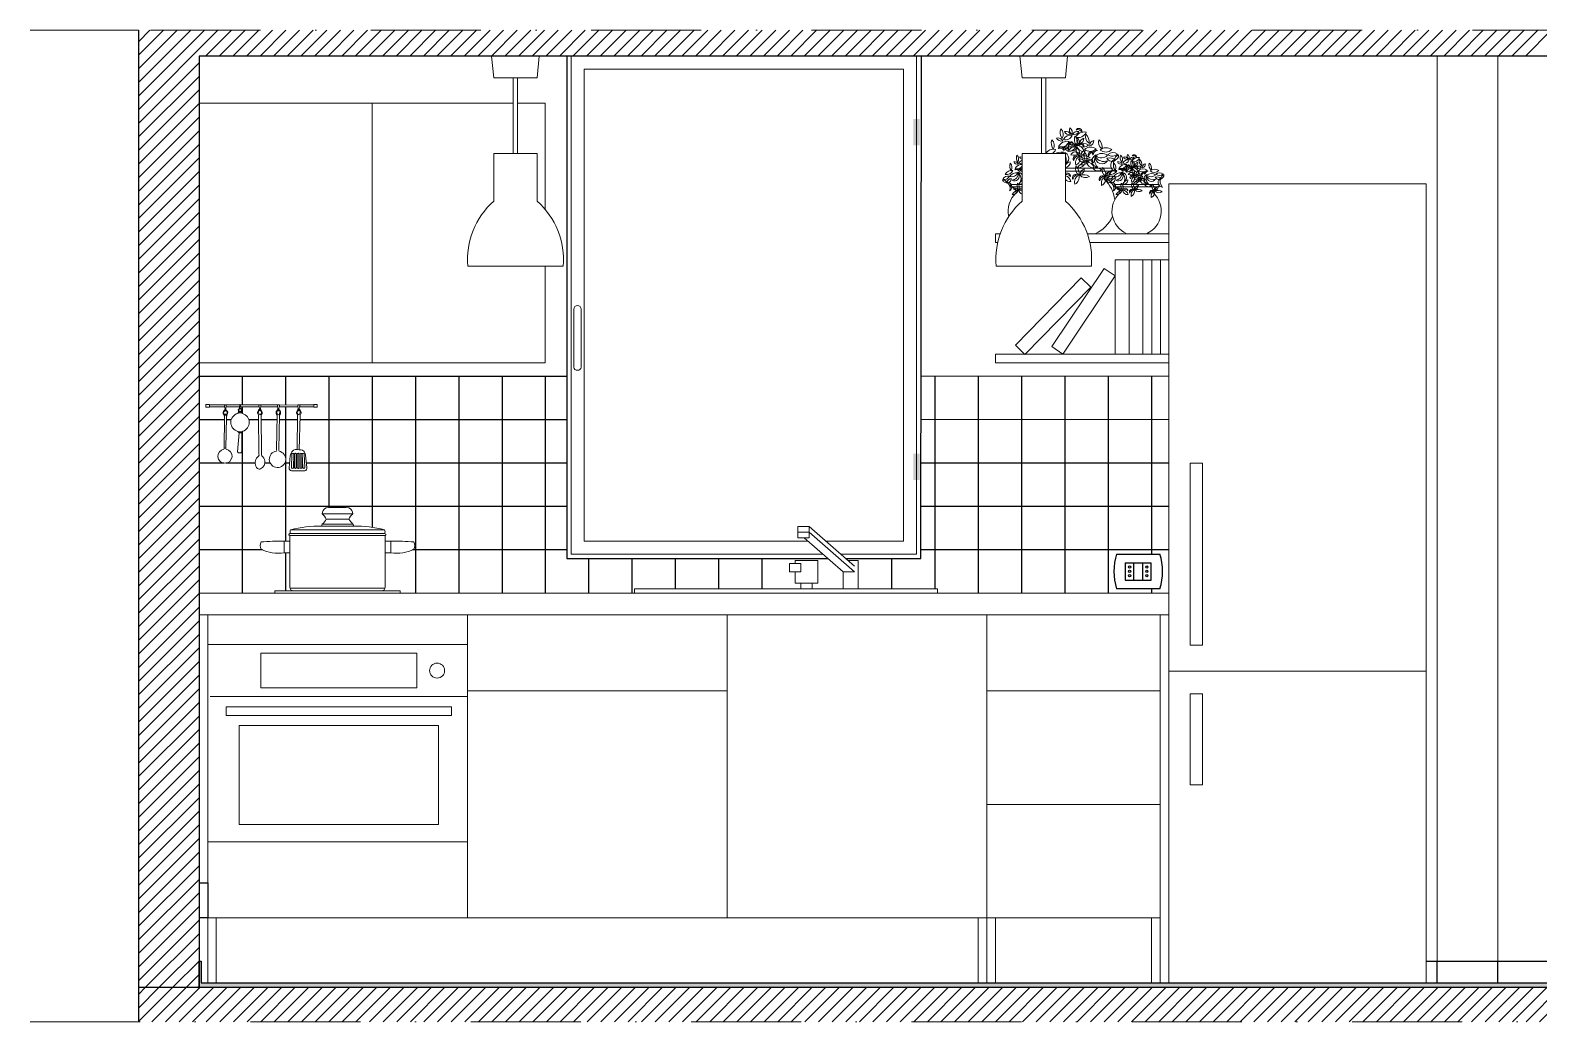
# Model space of a CAD drawing. Header units: millimetres. Extents: x 2019 to 2683, y 1682 to 2618.
# Drawn here: x 2019.4 to 2367.9, y 2060.4 to 2289.4 of the extents above; entities that cross this region are included whole.
import ezdxf

# ---------------------------------------------------------------- set-up
doc = ezdxf.new("R2010")
doc.units = ezdxf.units.MM
doc.linetypes.add('DASHDOTX2', pattern=[50.8, 25.4, -12.7, 0, -12.7])
for name, color, linetype, lineweight in [('Accessori', 161, 'Continuous', 15), ('Arredi', 61, 'Continuous', 18), ('Campiture', 11, 'Continuous', 18), ('Linee tratto punto', 100, 'Continuous', 18), ('Serramenti', 120, 'Continuous', 18)]:
    doc.layers.add(name, color=color, linetype=linetype, lineweight=lineweight)
for name, color, linetype in [('Battiscopa e pavimento', 34, 'Continuous'), ('Muri', 7, 'Continuous'), ('Piastrelle parete', 34, 'Continuous'), ('Prese', 161, 'Continuous')]:
    doc.layers.add(name, color=color, linetype=linetype)

msp = doc.modelspace()

# ---------------------------------------------------------------- hatches: boundary and pattern name
at = {"layer": 'Battiscopa e pavimento'}
h = msp.add_hatch(color=256, dxfattribs=at)
h.dxf.hatch_style = 1
h.paths.add_polyline_path([(2644.36, 2069.4), (2058.86, 2069.4), (2058.86, 2074.4), (2058.36, 2074.4), (2058.36, 2068.4), (2644.36, 2068.4)])
at = {"layer": 'Campiture'}
h = msp.add_hatch(dxfattribs=at)
h.set_pattern_fill('ANSI31', color=256, scale=0.7)
h.set_pattern_definition([(45, (-0.3682, 0), (-1.5715448, 1.5715448), [])])
h.paths.add_polyline_path([(2658.36, 2060.4), (2658.36, 2068.4), (2044.36, 2068.4), (2044.36, 2060.4)])
at = {"layer": 'Serramenti', "lineweight": 18}
for points in [[(2223.39, 2268.89), (2224.82, 2268.89), (2224.82, 2262.79), (2223.39, 2262.79)], [(2223.39, 2191.64), (2224.82, 2191.64), (2224.82, 2185.55), (2223.39, 2185.55)]]:
    msp.add_hatch(color=256, dxfattribs=at).paths.add_polyline_path(points)

# ---------------------------------------------------------------- linework, layer by layer
at = {"layer": 'Accessori'}
for p, q in [((2125.96, 2283.42), (2136.96, 2283.42)), ((2125.96, 2283.42), (2126.46, 2278.42)), ((2136.96, 2283.42), (2136.46, 2278.42)), ((2248.01, 2283.42), (2259.01, 2283.42)), ((2248.01, 2283.42), (2248.51, 2278.42)), ((2259.01, 2283.42), (2258.51, 2278.42)), ((2126.46, 2278.42), (2136.46, 2278.42)), ((2130.96, 2260.92), (2130.96, 2278.42)), ((2131.96, 2260.92), (2131.96, 2278.42)), ((2248.51, 2278.42), (2258.51, 2278.42)), ((2253.01, 2260.92), (2253.01, 2278.42)), ((2254.01, 2260.92), (2254.01, 2278.42)), ((2126.46, 2260.92), (2136.46, 2260.92)), ((2126.46, 2260.92), (2126.46, 2249.92)), ((2136.46, 2260.92), (2136.46, 2249.92)), ((2248.51, 2260.92), (2258.51, 2260.92)), ((2248.51, 2260.92), (2248.51, 2249.92)), ((2258.51, 2260.92), (2258.51, 2249.92)), ((2258.51, 2257.56), (2269.27, 2257.56)), ((2258.51, 2256.81), (2269.27, 2256.81)), ((2269.27, 2257.56), (2269.27, 2256.81)), ((2245.79, 2253.77), (2248.51, 2253.77)), ((2245.79, 2253.77), (2245.79, 2253.21)), ((2245.79, 2253.21), (2248.51, 2253.21)), ((2269.77, 2253.77), (2280.15, 2253.77)), ((2269.77, 2253.77), (2269.77, 2253.21)), ((2269.77, 2253.21), (2280.15, 2253.21)), ((2280.15, 2253.77), (2280.15, 2253.21)), ((2263.58, 2242.39), (2265.41, 2242.39)), ((2272.67, 2242.39), (2277.25, 2242.39)), ((2120.46, 2234.92), (2142.46, 2234.92)), ((2242.51, 2234.92), (2264.51, 2234.92)), ((2255.33, 2216.32), (2267.48, 2234.37)), ((2267.48, 2234.37), (2270.03, 2232.65)), ((2273.26, 2236.36), (2270.02, 2236.36)), ((2270.02, 2236.36), (2270.02, 2214.61)), ((2273.26, 2214.61), (2273.26, 2236.36)), ((2273.26, 2214.61), (2273.26, 2236.36)), ((2273.26, 2236.36), (2276.39, 2236.36)), ((2276.39, 2236.36), (2276.39, 2214.61)), ((2278.47, 2236.36), (2276.39, 2236.36)), ((2276.39, 2236.36), (2276.39, 2214.61)), ((2278.47, 2214.61), (2278.47, 2236.36)), ((2278.47, 2214.61), (2278.47, 2236.36)), ((2278.47, 2236.36), (2280.48, 2236.36)), ((2280.48, 2236.36), (2280.48, 2214.61)), ((2282.34, 2236.36), (2280.48, 2236.36)), ((2280.48, 2236.36), (2280.48, 2214.61)), ((2246.94, 2216.65), (2262.16, 2232.2)), ((2270.03, 2232.65), (2257.88, 2214.61)), ((2262.16, 2232.2), (2264.36, 2230.04)), ((2264.36, 2230.04), (2249.14, 2214.5)), ((2249.14, 2214.5), (2246.94, 2216.65)), ((2257.88, 2214.61), (2255.33, 2216.32)), ((2270.02, 2214.61), (2273.26, 2214.61)), ((2276.39, 2214.61), (2273.26, 2214.61)), ((2276.39, 2214.61), (2278.47, 2214.61)), ((2280.48, 2214.61), (2278.47, 2214.61)), ((2280.48, 2214.61), (2282.34, 2214.61)), ((2060.76, 2202.98), (2059.91, 2202.98)), ((2059.91, 2202.98), (2059.91, 2202.31)), ((2060.76, 2202.31), (2060.76, 2202.98)), ((2060.76, 2202.85), (2064.29, 2202.85)), ((2064.27, 2202.53), (2064.29, 2202.85)), ((2064.65, 2202.85), (2067.76, 2202.85)), ((2064.65, 2202.85), (2064.65, 2202.53)), ((2067.96, 2202.85), (2072.2, 2202.85)), ((2072.64, 2202.85), (2076.48, 2202.85)), ((2076.92, 2202.85), (2081.19, 2202.84)), ((2081.63, 2202.85), (2084.85, 2202.85)), ((2084.85, 2202.98), (2085.69, 2202.98)), ((2084.85, 2202.31), (2084.85, 2202.98)), ((2085.69, 2202.98), (2085.69, 2202.31)), ((2059.91, 2202.31), (2060.76, 2202.31)), ((2060.76, 2202.44), (2064.28, 2202.44)), ((2064.16, 2200.28), (2064.14, 2200.74)), ((2064.14, 2200.74), (2064.82, 2200.74)), ((2064.26, 2200.28), (2064.16, 2200.28)), ((2064.16, 2192.91), (2064.27, 2200.03)), ((2064.26, 2200.47), (2064.7, 2200.47)), ((2064.68, 2200.03), (2064.55, 2192.91)), ((2064.63, 2202.44), (2067.75, 2202.44)), ((2064.79, 2200.28), (2064.69, 2200.28)), ((2064.82, 2200.74), (2064.79, 2200.28)), ((2068.04, 2201.29), (2067.69, 2201.29)), ((2067.97, 2202.44), (2072.22, 2202.44)), ((2072.14, 2200.5), (2072.18, 2191.54)), ((2072.34, 2201.56), (2072.34, 2201.73)), ((2072.38, 2201.77), (2072.46, 2201.77)), ((2072.5, 2201.56), (2072.5, 2201.73)), ((2072.63, 2202.44), (2076.5, 2202.44)), ((2072.81, 2191.54), (2072.74, 2200.54)), ((2076.41, 2200.5), (2076.29, 2192.53)), ((2076.62, 2201.56), (2076.62, 2201.73)), ((2076.66, 2201.77), (2076.74, 2201.77)), ((2076.78, 2201.56), (2076.78, 2201.73)), ((2076.79, 2192.5), (2076.98, 2200.5)), ((2076.9, 2202.44), (2081.21, 2202.44)), ((2081.12, 2200.5), (2081, 2192.53)), ((2081.33, 2201.56), (2081.33, 2201.73)), ((2081.37, 2201.77), (2081.45, 2201.77)), ((2081.49, 2201.56), (2081.49, 2201.73)), ((2081.5, 2192.5), (2081.69, 2200.5)), ((2081.61, 2202.44), (2084.85, 2202.44)), ((2085.69, 2202.31), (2084.85, 2202.31)), ((2067.28, 2192), (2067.6, 2196.43)), ((2068.26, 2196.43), (2068.24, 2192)), ((2064.55, 2192.91), (2064.16, 2192.91)), ((2081, 2192.53), (2080.6, 2192.53)), ((2081, 2192.53), (2081.5, 2192.5)), ((2081.5, 2192.5), (2081.9, 2192.5)), ((2079.43, 2191.11), (2079.2, 2188.33)), ((2079.83, 2191.55), (2079.75, 2188.33)), ((2080.23, 2191.54), (2080.15, 2188.32)), ((2080.43, 2191.55), (2080.43, 2188.33)), ((2080.83, 2191.54), (2080.83, 2188.32)), ((2081.05, 2191.55), (2081.05, 2188.33)), ((2081.45, 2191.54), (2081.45, 2188.32)), ((2081.69, 2191.55), (2081.69, 2188.33)), ((2082.09, 2191.54), (2082.09, 2188.32)), ((2082.22, 2191.55), (2082.37, 2188.33)), ((2082.62, 2191.54), (2082.77, 2188.32)), ((2082.97, 2191.26), (2083.29, 2188.43)), ((2082.8, 2187.63), (2079.7, 2187.63)), ((2094.06, 2174.9), (2086.69, 2174.9)), ((2093.88, 2177.68), (2086.83, 2177.68)), ((2093.93, 2175.34), (2086.83, 2175.34)), ((2093, 2176.45), (2087.71, 2176.45)), ((2078, 2171.37), (2078, 2168.73)), ((2078, 2171.37), (2079.33, 2171.37)), ((2101.38, 2172.7), (2079.33, 2172.7)), ((2079.33, 2160.78), (2079.33, 2172.7)), ((2101.21, 2174.02), (2079.5, 2174.02)), ((2101.21, 2173.14), (2079.5, 2173.14)), ((2101.38, 2172.7), (2101.38, 2160.78)), ((2101.38, 2171.37), (2102.71, 2171.37)), ((2102.71, 2171.37), (2102.71, 2168.73)), ((2079.33, 2168.73), (2078, 2168.73)), ((2102.71, 2168.73), (2101.38, 2168.73)), ((2101.34, 2160.52), (2079.37, 2160.52)), ((2100.5, 2159.9), (2080.21, 2159.9))]:
    msp.add_line(p, q, dxfattribs=at)
for centre, radius, start, end in [((2259.69, 2265.83), 2.39, 160.5092, 216.0653), ((2256.21, 2265.32), 1.79, 329.8383, 46.7361), ((2258.58, 2264.79), 1.25, 26.0808, 104.2341), ((2259.36, 2266.48), 1.18, 203.2878, 287.0271), ((2260.68, 2266.36), 1.25, 156.8431, 234.9964), ((2258.9, 2265.85), 1.18, 334.0501, 57.7894), ((2261.31, 2264.78), 1.25, 76.6183, 154.7716), ((2260.5, 2266.44), 1.18, 253.8253, 337.5646), ((2262.79, 2263.75), 2.15, 76.6183, 154.7716), ((2261.41, 2266.61), 2.03, 253.8253, 337.5646), ((2261.59, 2265.97), 0.746, 355.4145, 148.7591), ((2261.37, 2265.29), 1.14, 32.696, 111.4776), ((2264.9, 2264.81), 1.79, 161.2761, 238.1738), ((2261.59, 2263.62), 2.39, 351.9469, 47.503), ((2255.75, 2259.76), 2.15, 76.6183, 147.4619), ((2257.63, 2263.29), 2.39, 160.5092, 216.0653), ((2254.15, 2262.78), 1.79, 329.8383, 46.7361), ((2254.37, 2262.63), 2.03, 302.625, 337.5646), ((2256.77, 2263.28), 1.25, 26.0808, 104.2341), ((2257.55, 2264.97), 1.18, 203.2878, 287.0271), ((2257.46, 2261.67), 0.746, 355.4145, 148.7591), ((2257.24, 2260.99), 1.14, 32.696, 111.4776), ((2258.86, 2261.59), 2.15, 76.6183, 154.7716), ((2257.48, 2264.45), 2.03, 253.8253, 337.5646), ((2258.59, 2261.74), 0.746, 355.4145, 148.7591), ((2258.38, 2261.07), 1.14, 32.696, 111.4776), ((2259.67, 2263.37), 1.79, 76.6183, 154.7716), ((2258.52, 2265.75), 1.69, 253.8253, 337.5646), ((2259.84, 2260.33), 2.15, 53.2406, 131.3938), ((2259.71, 2263.5), 2.03, 230.4475, 314.1869), ((2259.2, 2263.15), 1.79, 266.4214, 343.3192), ((2261.21, 2260.27), 2.39, 97.0923, 152.6484), ((2259.85, 2262.86), 0.746, 59.2531, 212.5977), ((2260.36, 2262.36), 1.14, 96.5345, 175.3162), ((2259.6, 2262.22), 1.25, 26.0808, 104.2341), ((2260.38, 2263.91), 1.18, 203.2878, 287.0271), ((2260.66, 2261.93), 1.25, 53.2406, 131.3938), ((2260.59, 2263.78), 1.18, 230.4475, 314.1869), ((2262.97, 2264.16), 2.39, 160.5092, 216.0653), ((2259.5, 2263.65), 1.79, 329.8383, 46.7361), ((2262.78, 2261.79), 1.79, 161.2761, 238.1738), ((2259.48, 2260.61), 2.39, 351.9469, 47.503), ((2262.28, 2264.01), 1.18, 150.2228, 233.9621), ((2262.77, 2263.07), 1.69, 189.496, 273.2354), ((2261.12, 2261), 1.79, 12.2891, 90.4423), ((2260.47, 2263.62), 1.25, 333.0158, 51.169), ((2262.02, 2262.6), 0.746, 355.4145, 148.7591), ((2261.8, 2261.92), 1.14, 32.696, 111.4776), ((2262.77, 2261.46), 1.79, 53.2406, 131.3938), ((2262.66, 2264.1), 1.69, 230.4475, 314.1869), ((2261.58, 2264.35), 1.18, 280.9851, 4.7244), ((2263.06, 2263.23), 1.25, 103.7781, 181.9314), ((2264.32, 2260.27), 2.15, 53.2406, 131.3938), ((2264.19, 2263.44), 2.03, 230.4475, 314.1869), ((2263.89, 2263.86), 1.18, 280.9851, 4.7244), ((2265.36, 2262.75), 1.25, 103.7781, 181.9314), ((2267.91, 2263.53), 1.79, 161.2761, 238.1738), ((2264.61, 2262.35), 2.39, 351.9469, 47.503), ((2267.92, 2260.12), 2.15, 53.2406, 131.3938), ((2247.43, 2258.06), 1.79, 160.5092, 216.0653), ((2244.83, 2257.68), 1.34, 329.8383, 46.7361), ((2246.79, 2258.06), 0.939, 26.0808, 104.2341), ((2247.38, 2259.32), 0.887, 203.2878, 287.0271), ((2248.36, 2256.79), 1.61, 84.6583, 154.7716), ((2248.98, 2259.97), 1.79, 160.5092, 216.0653), ((2246.37, 2259.59), 1.34, 329.8383, 46.7361), ((2248.97, 2258.12), 1.34, 110.0041, 154.7716), ((2248.11, 2259.91), 1.27, 253.8253, 288.4846), ((2248.15, 2259.19), 0.939, 67.5683, 104.2341), ((2248.73, 2260.46), 0.887, 203.2878, 255.2764), ((2257.25, 2259.05), 2.15, 76.6183, 119.7677), ((2257.77, 2259.82), 1.49, 302.8545, 96.1991), ((2256.42, 2259.34), 2.29, 43.4476, 58.9177), ((2255.87, 2261.92), 2.03, 330.4877, 337.5646), ((2256.67, 2260.14), 1.49, 31.2768, 32.8011), ((2255.65, 2261.13), 2.29, 354.6739, 355.5197), ((2256.42, 2259.34), 2.29, 340.136, 24.3438), ((2258.35, 2258.95), 1.29, 276.7677, 2.661), ((2260.28, 2256.71), 2.39, 105.4703, 138.0723), ((2260.87, 2260), 1.29, 46.7886, 150.677), ((2260.42, 2262.92), 2.39, 253.4863, 303.9793), ((2261.05, 2259.68), 0.746, 59.2531, 212.5977), ((2261.57, 2259.18), 1.14, 96.5345, 175.3162), ((2262.6, 2258.69), 1.79, 117.5698, 195.7231), ((2260.17, 2259.74), 1.69, 294.7768, 18.5161), ((2261.4, 2259.4), 1.79, 266.4214, 343.3192), ((2263.41, 2256.52), 2.39, 97.0923, 152.6484), ((2261.81, 2258.47), 1.25, 26.0808, 104.2341), ((2262.59, 2260.15), 1.18, 203.2878, 287.0271), ((2262.86, 2258), 2.39, 55.3638, 110.9199), ((2263.28, 2261.49), 1.79, 224.6929, 301.5907), ((2263.29, 2257.92), 1.29, 57.3352, 161.2235), ((2262.31, 2260.71), 2.39, 264.0329, 314.5258), ((2263.36, 2260.48), 1.25, 103.7781, 181.9314), ((2261.88, 2261.6), 1.18, 280.9851, 4.7244), ((2265.18, 2260.41), 2.39, 160.5092, 216.0653), ((2261.7, 2259.9), 1.79, 329.8383, 46.7361), ((2264.97, 2259.32), 1.69, 189.496, 273.2354), ((2263.32, 2257.25), 1.79, 12.2891, 90.4423), ((2264.22, 2258.85), 0.746, 355.4145, 148.7591), ((2264, 2258.17), 1.14, 32.696, 111.4776), ((2264.48, 2260.53), 0.746, 59.2531, 212.5977), ((2264.99, 2260.04), 1.14, 96.5345, 175.3162), ((2266.11, 2259.22), 1.49, 111.8131, 265.1576), ((2265.52, 2261), 0.746, 59.2531, 212.5977), ((2266.03, 2260.5), 1.14, 96.5345, 175.3162), ((2267.52, 2259.43), 2.29, 149.0945, 227.8762), ((2266.93, 2260.02), 1.49, 175.211, 328.5556), ((2267.37, 2261.37), 2.29, 212.4925, 291.2742), ((2266.93, 2258.79), 2.15, 53.2406, 131.3938), ((2266.81, 2261.96), 2.03, 230.4475, 314.1869), ((2267.8, 2263.29), 2.03, 230.4475, 314.1869), ((2268.6, 2257.52), 2.39, 52.0489, 102.5418), ((2269.25, 2260.4), 1.29, 205.3512, 309.2395), ((2269.48, 2259.37), 1.79, 53.2406, 131.3938), ((2269.37, 2262.01), 1.69, 230.4475, 314.1869), ((2270.48, 2258.17), 1.49, 111.8131, 265.1576), ((2271.89, 2258.38), 2.29, 149.0945, 227.8762), ((2271.41, 2258.06), 1.79, 160.5092, 216.0653), ((2268.81, 2257.68), 1.34, 329.8383, 46.7361), ((2271.08, 2259.38), 1.25, 103.7781, 181.9314), ((2269.6, 2260.5), 1.18, 280.9851, 4.7244), ((2270.77, 2258.06), 0.939, 26.0808, 104.2341), ((2271.36, 2259.32), 0.887, 203.2878, 287.0271), ((2272.34, 2256.79), 1.61, 76.6183, 154.7716), ((2272.96, 2259.97), 1.79, 160.5092, 216.0653), ((2270.35, 2259.59), 1.34, 329.8383, 46.7361), ((2272.95, 2258.12), 1.34, 76.6183, 154.7716), ((2272.09, 2259.91), 1.27, 253.8253, 337.5646), ((2272.13, 2259.19), 0.939, 26.0808, 104.2341), ((2272.71, 2260.46), 0.887, 203.2878, 287.0271), ((2273.7, 2260.36), 0.939, 156.8431, 234.9964), ((2272.37, 2259.98), 0.887, 334.0501, 57.7894), ((2274.17, 2259.18), 0.939, 76.6183, 154.7716), ((2273.57, 2260.43), 0.887, 253.8253, 337.5646), ((2275.42, 2258.72), 1.79, 160.5092, 216.0653), ((2272.82, 2258.34), 1.34, 329.8383, 46.7361), ((2275.28, 2258.41), 1.61, 76.6183, 154.7716), ((2274.25, 2260.55), 1.52, 253.8253, 337.5646), ((2274.38, 2260.08), 0.559, 355.4145, 148.7591), ((2274.22, 2259.57), 0.858, 32.696, 111.4776), ((2274.91, 2258.61), 0.887, 150.2228, 233.9621), ((2273.55, 2258.32), 0.939, 333.0158, 51.169), ((2274.38, 2258.86), 0.887, 280.9851, 4.7244), ((2275.49, 2258.02), 0.939, 103.7781, 181.9314), ((2276.87, 2259.2), 1.34, 161.2761, 238.1738), ((2274.39, 2258.31), 1.79, 351.9469, 47.503), ((2277.21, 2257.66), 0.939, 103.7781, 181.9314), ((2276.11, 2258.5), 0.887, 280.9851, 4.7244), ((2279.13, 2258.25), 1.34, 161.2761, 238.1738), ((2276.65, 2257.36), 1.79, 351.9469, 47.503), ((2245.26, 2254.38), 1.34, 76.6183, 154.7716), ((2244.4, 2256.16), 1.27, 253.8253, 337.5646), ((2246.02, 2255.42), 1.61, 76.6183, 154.7716), ((2244.99, 2257.57), 1.52, 253.8253, 337.5646), ((2245.04, 2255.14), 0.97, 258.7726, 2.661), ((2246.49, 2253.46), 1.79, 105.4703, 155.9633), ((2247.15, 2254.89), 1.61, 76.6183, 154.7716), ((2246.11, 2257.04), 1.52, 253.8253, 337.5646), ((2246.72, 2255.71), 1.12, 239.4566, 32.8011), ((2245.95, 2256.45), 1.72, 276.738, 355.5197), ((2247.31, 2256.85), 0.559, 355.4145, 148.7591), ((2247.14, 2256.34), 0.858, 32.696, 111.4776), ((2247.32, 2258.94), 1.52, 253.8253, 321.0625), ((2246.53, 2255.11), 1.72, 340.136, 58.9177), ((2247.54, 2255.46), 1.12, 29.7743, 96.1991), ((2248.16, 2256.91), 0.559, 51.3329, 148.7591), ((2247.99, 2256.4), 0.858, 53.2061, 111.4776), ((2249.09, 2255.85), 1.61, 111.2724, 131.3938), ((2249, 2258.23), 1.52, 230.4475, 255.124), ((2247.54, 2255.46), 1.12, 302.8545, 330.2257), ((2258.93, 2255.66), 0.746, 355.4145, 124.3903), ((2258.71, 2254.98), 1.14, 32.696, 100.1892), ((2258.03, 2254.06), 1.79, 12.2891, 74.3652), ((2259.68, 2256.13), 1.69, 226.1506, 273.2354), ((2260.87, 2255.33), 0.746, 59.2531, 212.5977), ((2261.38, 2254.84), 1.14, 96.5345, 175.3162), ((2262.42, 2254.35), 1.79, 117.5698, 195.7231), ((2259.99, 2255.4), 1.69, 294.7768, 18.5161), ((2262.6, 2257.45), 1.79, 161.2761, 238.1738), ((2259.29, 2256.26), 2.39, 351.9469, 47.503), ((2262.68, 2253.66), 2.39, 55.3638, 110.9199), ((2263.1, 2257.15), 1.79, 224.6929, 301.5907), ((2261.7, 2257.25), 1.18, 280.9851, 4.7244), ((2263.18, 2256.13), 1.25, 103.7781, 181.9314), ((2265.35, 2255.3), 2.39, 52.0489, 102.5418), ((2266, 2258.18), 1.29, 205.3512, 309.2395), ((2267.04, 2255), 0.746, 59.2531, 212.5977), ((2267.56, 2254.5), 1.14, 96.5345, 175.3162), ((2268.59, 2254.02), 1.79, 117.5698, 195.7231), ((2266.16, 2255.06), 1.69, 294.7768, 18.5161), ((2268.77, 2257.12), 1.79, 161.2761, 238.1738), ((2265.47, 2255.93), 2.39, 351.9469, 47.503), ((2269.13, 2255.19), 1.63, 85.0991, 188.6475), ((2262.36, 2249.36), 7.6, 6.8411, 47.2389), ((2268.85, 2253.33), 2.39, 55.3638, 110.9199), ((2269.27, 2256.81), 1.79, 224.6929, 301.5907), ((2269.24, 2254.38), 1.34, 76.6183, 154.7716), ((2268.38, 2256.16), 1.27, 253.8253, 337.5646), ((2267.87, 2256.92), 1.18, 280.9851, 4.7244), ((2269.35, 2255.8), 1.25, 103.7781, 181.9314), ((2270, 2255.42), 1.61, 76.6183, 154.7716), ((2268.97, 2257.57), 1.52, 253.8253, 337.5646), ((2269.03, 2255.14), 0.97, 258.7726, 2.661), ((2270.47, 2253.46), 1.79, 105.4703, 155.9633), ((2271.13, 2254.89), 1.61, 76.6183, 154.7716), ((2270.09, 2257.04), 1.52, 253.8253, 337.5646), ((2269.93, 2256.45), 1.72, 276.738, 355.5197), ((2270.7, 2255.71), 1.12, 239.4566, 32.8011), ((2271.29, 2256.85), 0.559, 355.4145, 148.7591), ((2271.12, 2256.34), 0.858, 32.696, 111.4776), ((2271.3, 2258.94), 1.52, 253.8253, 337.5646), ((2271.52, 2255.46), 1.12, 302.8545, 96.1991), ((2270.51, 2255.11), 1.72, 340.136, 58.9177), ((2272.14, 2256.91), 0.559, 355.4145, 148.7591), ((2271.97, 2256.4), 0.858, 32.696, 111.4776), ((2273.07, 2255.85), 1.61, 53.2406, 131.3938), ((2272.98, 2258.23), 1.52, 230.4475, 314.1869), ((2272.59, 2257.96), 1.34, 266.4214, 343.3192), ((2274.1, 2255.8), 1.79, 97.0923, 152.6484), ((2273.08, 2257.74), 0.559, 59.2531, 212.5977), ((2273.46, 2257.37), 0.858, 96.5345, 175.3162), ((2272.9, 2257.27), 0.939, 26.0808, 104.2341), ((2273.48, 2258.53), 0.887, 203.2878, 287.0271), ((2273.85, 2255.6), 0.97, 46.7886, 150.677), ((2273.51, 2257.79), 1.79, 253.4863, 303.9793), ((2273.69, 2257.05), 0.939, 53.2406, 131.3938), ((2273.63, 2258.44), 0.887, 230.4475, 314.1869), ((2273.98, 2255.36), 0.559, 59.2531, 212.5977), ((2274.37, 2254.98), 0.858, 96.5345, 175.3162), ((2275.14, 2254.62), 1.34, 117.5698, 195.7231), ((2273.32, 2255.4), 1.27, 294.7768, 18.5161), ((2275.28, 2256.94), 1.34, 161.2761, 238.1738), ((2272.8, 2256.05), 1.79, 351.9469, 47.503), ((2275.27, 2257.9), 1.27, 189.496, 273.2354), ((2274.03, 2256.35), 1.34, 12.2891, 90.4423), ((2274.71, 2257.55), 0.559, 355.4145, 148.7591), ((2274.54, 2257.04), 0.858, 32.696, 111.4776), ((2274.55, 2254.45), 0.939, 26.0808, 104.2341), ((2275.13, 2255.71), 0.887, 203.2878, 287.0271), ((2275.27, 2256.69), 1.34, 53.2406, 131.3938), ((2275.19, 2258.67), 1.27, 230.4475, 314.1869), ((2275.34, 2254.1), 1.79, 55.3638, 110.9199), ((2275.65, 2256.72), 1.34, 224.6929, 301.5907), ((2275.66, 2254.04), 0.97, 57.3352, 161.2235), ((2275.71, 2255.96), 0.939, 103.7781, 181.9314), ((2274.61, 2256.8), 0.887, 280.9851, 4.7244), ((2277.08, 2255.91), 1.79, 160.5092, 216.0653), ((2276.43, 2255.8), 1.61, 53.2406, 131.3938), ((2276.33, 2258.18), 1.52, 230.4475, 314.1869), ((2274.47, 2255.53), 1.34, 329.8383, 46.7361), ((2276.92, 2255.09), 1.27, 189.496, 273.2354), ((2275.68, 2253.54), 1.34, 12.2891, 90.4423), ((2276.36, 2254.73), 0.559, 355.4145, 148.7591), ((2276.19, 2254.23), 0.858, 32.696, 111.4776), ((2276.55, 2256), 0.559, 59.2531, 212.5977), ((2276.94, 2255.62), 0.858, 96.5345, 175.3162), ((2277.78, 2255.01), 1.12, 111.8131, 265.1576), ((2277.33, 2256.35), 0.559, 59.2531, 212.5977), ((2277.72, 2255.97), 0.858, 96.5345, 175.3162), ((2278.83, 2255.17), 1.72, 149.0945, 227.8762), ((2278.72, 2256.63), 1.72, 212.4925, 291.2742), ((2278.39, 2255.61), 1.12, 175.211, 328.5556), ((2278.39, 2254.69), 1.61, 53.2406, 131.3938), ((2278.3, 2257.07), 1.52, 230.4475, 314.1869), ((2279.14, 2255.69), 1.61, 53.2406, 131.3938), ((2279.04, 2258.07), 1.52, 230.4475, 314.1869), ((2279.64, 2253.74), 1.79, 52.0489, 102.5418), ((2280.13, 2255.9), 0.97, 205.3512, 309.2395), ((2280.3, 2255.12), 1.34, 53.2406, 131.3938), ((2280.22, 2257.11), 1.27, 230.4475, 314.1869), ((2281.06, 2254.23), 1.12, 111.8131, 265.1576), ((2282.11, 2254.38), 1.72, 149.0945, 227.8762), ((2280.39, 2255.97), 0.887, 280.9851, 4.7244), ((2281.5, 2255.13), 0.939, 103.7781, 181.9314), ((2244.2, 2253.82), 0.939, 26.0808, 104.2341), ((2244.78, 2255.08), 0.887, 203.2878, 287.0271), ((2245.01, 2253.23), 1.12, 302.8545, 96.1991), ((2244.01, 2252.87), 1.72, 340.136, 58.9177), ((2250.98, 2247.62), 5.7, 132.7611, 192.6004), ((2245.9, 2251.99), 1.22, 351.3525, 94.9009), ((2246.3, 2252.76), 1.34, 266.4214, 343.3192), ((2247.8, 2250.6), 1.79, 97.0923, 152.6484), ((2246.6, 2252.06), 0.939, 26.0808, 104.2341), ((2247.18, 2253.32), 0.887, 203.2878, 287.0271), ((2249.12, 2253.51), 1.79, 160.5092, 216.0653), ((2246.52, 2253.13), 1.34, 329.8383, 46.7361), ((2248.97, 2252.69), 1.27, 189.496, 248.5579), ((2247.73, 2251.14), 1.34, 54.6527, 90.4423), ((2249.42, 2253.13), 1.79, 120.8222, 155.9633), ((2247.98, 2254.81), 0.97, 258.7726, 303.0547), ((2248.41, 2252.34), 0.559, 79.8437, 148.7591), ((2248.24, 2251.83), 0.858, 72.1537, 111.4776), ((2268.18, 2253.82), 0.939, 26.0808, 104.2341), ((2268.76, 2255.08), 0.887, 203.2878, 287.0271), ((2268.99, 2253.23), 1.12, 302.8545, 96.1991), ((2267.99, 2252.87), 1.72, 340.136, 58.9177), ((2274.96, 2247.62), 5.7, 132.7611, 246.3116), ((2269.88, 2251.99), 1.22, 351.3525, 94.9009), ((2270.28, 2252.76), 1.34, 266.4214, 343.3192), ((2271.78, 2250.6), 1.79, 97.0923, 152.6484), ((2270.58, 2252.06), 0.939, 26.0808, 104.2341), ((2271.16, 2253.32), 0.887, 203.2878, 287.0271), ((2273.11, 2253.51), 1.79, 160.5092, 216.0653), ((2270.5, 2253.13), 1.34, 329.8383, 46.7361), ((2272.95, 2252.69), 1.27, 189.496, 273.2354), ((2271.71, 2251.14), 1.34, 12.2891, 90.4423), ((2271.96, 2254.81), 0.97, 258.7726, 2.661), ((2273.4, 2253.13), 1.79, 105.4703, 155.9633), ((2272.39, 2252.34), 0.559, 355.4145, 148.7591), ((2272.22, 2251.83), 0.858, 32.696, 111.4776), ((2273.85, 2252.1), 0.559, 59.2531, 212.5977), ((2274.23, 2251.73), 0.858, 96.5345, 175.3162), ((2275.01, 2251.36), 1.34, 117.5698, 195.7231), ((2273.18, 2252.15), 1.27, 294.7768, 18.5161), ((2275.14, 2253.68), 1.34, 161.2761, 238.1738), ((2272.66, 2252.79), 1.79, 351.9469, 47.503), ((2274.25, 2255.15), 1.34, 266.4214, 343.3192), ((2275.75, 2252.99), 1.79, 97.0923, 152.6484), ((2275.2, 2250.84), 1.79, 55.3638, 110.9199), ((2275.52, 2253.46), 1.34, 224.6929, 301.5907), ((2274.47, 2253.54), 0.887, 280.9851, 4.7244), ((2275.58, 2252.7), 0.939, 103.7781, 181.9314), ((2274.93, 2256.13), 1.79, 264.0329, 314.5258), ((2277.21, 2252.07), 1.79, 52.0489, 102.5418), ((2277.69, 2254.23), 0.97, 205.3512, 309.2395), ((2274.96, 2247.62), 5.7, 293.6884, 47.2389), ((2278.48, 2251.85), 0.559, 59.2531, 212.5977), ((2278.86, 2251.48), 0.858, 96.5345, 175.3162), ((2279.64, 2251.11), 1.34, 117.5698, 195.7231), ((2277.81, 2251.9), 1.27, 294.7768, 18.5161), ((2279.77, 2253.43), 1.34, 161.2761, 238.1738), ((2277.29, 2252.55), 1.79, 351.9469, 47.503), ((2280.04, 2251.99), 1.22, 85.0991, 188.6475), ((2279.83, 2250.59), 1.79, 55.3638, 110.9199), ((2280.15, 2253.21), 1.34, 224.6929, 301.5907), ((2279.1, 2253.29), 0.887, 280.9851, 4.7244), ((2280.21, 2252.45), 0.939, 103.7781, 181.9314), ((2138.27, 2236.49), 17.88, 131.3457, 185.0515), ((2124.65, 2236.49), 17.88, 354.9485, 48.6543), ((2260.32, 2236.49), 17.88, 131.3457, 185.0515), ((2246.69, 2236.49), 17.88, 354.9485, 48.6543), ((2262.36, 2249.36), 7.6, 293.6884, 337.4284), ((2064.47, 2202.38), 0.51, 69.1767, 110.8233), ((2064.94, 2202.7), 2.82, 346.4826, 4.3637), ((2067.86, 2202.8), 0.156, 47.7204, 132.2796), ((2070.78, 2202.7), 2.82, 175.6363, 193.5174), ((2072.42, 2202.18), 0.709, 71.7845, 108.2155), ((2074.85, 2202.77), 2.65, 178.2384, 187.1869), ((2070, 2202.77), 2.64, 352.8043, 1.7704), ((2076.7, 2202.18), 0.709, 71.7845, 108.2155), ((2079.12, 2202.77), 2.65, 178.2384, 187.1869), ((2074.28, 2202.77), 2.64, 352.8043, 1.7704), ((2081.41, 2202.18), 0.709, 71.7845, 108.2155), ((2083.83, 2202.77), 2.65, 178.2384, 187.1869), ((2078.99, 2202.77), 2.64, 352.8043, 1.7704), ((2064.53, 2201.07), 0.626, 114.8771, 232.7008), ((2064.49, 2201.06), 0.48, 125.1693, 222.5483), ((2063.95, 2201.9), 0.524, 300.978, 326.5717), ((2069.67, 2200.44), 5.41, 179.6229, 184.3473), ((2072.17, 2203.49), 7.95, 186.9948, 191.4297), ((2063.92, 2201.93), 0.448, 319.8073, 358.3706), ((2064.45, 2201.56), 0.0824, 29.118, 140.6543), ((2064.95, 2201.9), 0.524, 213.4283, 239.022), ((2074.41, 2200.26), 10.02, 166.9525, 170.4951), ((2064.98, 2201.93), 0.452, 181.8713, 220.1076), ((2064.37, 2201.07), 0.626, 314.5389, 65.1432), ((2064.4, 2201.06), 0.48, 317.4517, 54.8307), ((2059.29, 2200.44), 5.41, 355.6527, 0.3771), ((2067.84, 2198.82), 2.14, 104.7271, 256.7148), ((2068.06, 2200.73), 0.775, 131.47, 167.9852), ((2067.92, 2201.61), 0.486, 118.9353, 219.4826), ((2067.92, 2201.66), 0.359, 93.6992, 217.3853), ((2068.72, 2200.7), 1.19, 150.6033, 166.8709), ((2067.86, 2200.05), 0.969, 72.1274, 107.8726), ((2067.85, 2201.66), 0.302, 225.1329, 304.4848), ((2067.81, 2201.69), 0.344, 306.3418, 76.2922), ((2067.8, 2201.61), 0.486, 320.5174, 61.0647), ((2067, 2200.7), 1.19, 13.1291, 29.3967), ((2067.66, 2200.73), 0.775, 12.0148, 48.53), ((2067.8, 2198.82), 2.16, 288.8492, 73.211), ((2072.69, 2201.08), 0.802, 120.0632, 225.9966), ((2072.42, 2201.21), 0.359, 102.8474, 223.3523), ((2072.42, 2200.85), 0.285, 156.6762, 23.3238), ((2071.08, 2201.98), 1.23, 350.2659, 22.0039), ((2072.42, 2201.46), 0.338, 67.3441, 112.6559), ((2072.42, 2201.66), 0.133, 232.6209, 307.1206), ((2072.42, 2201.21), 0.359, 316.6477, 76.8941), ((2073.76, 2201.98), 1.23, 157.9961, 189.7341), ((2072.15, 2201.08), 0.8, 317.5105, 59.7041), ((2076.97, 2201.08), 0.802, 120.0632, 225.9966), ((2076.7, 2201.21), 0.359, 102.8474, 223.3523), ((2076.7, 2200.85), 0.285, 156.6762, 23.3238), ((2075.36, 2201.98), 1.23, 350.2659, 22.0039), ((2076.7, 2201.46), 0.338, 67.3441, 112.6559), ((2076.7, 2201.66), 0.133, 232.6209, 307.1206), ((2076.7, 2201.21), 0.359, 316.6477, 76.8941), ((2078.04, 2201.98), 1.23, 157.9961, 189.7341), ((2076.42, 2201.08), 0.8, 313.705, 59.7041), ((2081.68, 2201.08), 0.802, 120.0632, 225.9966), ((2081.41, 2201.21), 0.359, 102.8474, 223.3523), ((2081.41, 2200.85), 0.285, 156.6762, 23.3238), ((2080.07, 2201.98), 1.23, 350.2659, 22.0039), ((2081.41, 2201.46), 0.338, 67.3441, 112.6559), ((2081.41, 2201.66), 0.133, 232.6209, 307.1206), ((2081.41, 2201.21), 0.359, 316.6477, 76.8941), ((2082.75, 2201.98), 1.23, 157.9961, 189.7341), ((2081.14, 2201.08), 0.8, 313.705, 59.7041), ((2067.88, 2197.97), 1.34, 246.7996, 297.1089), ((2066.58, 2195.89), 1.15, 27.9091, 47.8764), ((2067.94, 2199.35), 2.95, 263.3078, 276.2445), ((2084.89, 2185.79), 19.74, 146.1628, 147.3894), ((2064.35, 2191.02), 1.64, 98.7039, 81.2961), ((2063.91, 2192.82), 0.263, 318.0164, 19.7623), ((2064.78, 2192.82), 0.253, 158.8208, 223.4005), ((2076.49, 2190.31), 1.9, 97.0039, 79.1081), ((2076.05, 2192.38), 0.275, 317.5192, 31.5679), ((2077.15, 2192.4), 0.375, 163.6198, 215.5459), ((2067.76, 2192.43), 0.65, 222.3007, 317.6993), ((2073.44, 2189.45), 2.09, 130.6705, 200.8705), ((2072.33, 2188.91), 0.861, 193.6743, 286.6863), ((2071.84, 2191.34), 0.393, 308.2761, 30.4104), ((2071.84, 2189.69), 1.76, 294.6645, 9.1097), ((2073.17, 2191.36), 0.407, 153.4881, 220.0803), ((2071.64, 2189.53), 1.99, 12.6969, 52.0696), ((2080.03, 2191.47), 0.215, 19.8447, 157.402), ((2080.62, 2191.47), 0.215, 19.8447, 157.402), ((2081.25, 2191.47), 0.215, 19.8447, 157.402), ((2081.88, 2191.47), 0.215, 19.8447, 157.402), ((2082.42, 2191.47), 0.215, 19.8447, 157.402), ((2079.96, 2188.41), 0.215, 199.8447, 337.402), ((2080.63, 2188.41), 0.215, 199.8447, 337.402), ((2081.25, 2188.41), 0.215, 199.8447, 337.402), ((2081.89, 2188.41), 0.215, 199.8447, 337.402), ((2082.57, 2188.41), 0.215, 199.8447, 337.402), ((2088.44, 2177.66), 1.61, 116.8582, 179.1311), ((2090.36, 2142.14), 37.05, 85.9029, 94.0971), ((2092.27, 2177.66), 1.61, 0.8689, 63.1418), ((2086.69, 2145.23), 29.67, 89.9887, 104.0111), ((2087.6, 2174.86), 0.914, 148.4225, 177.648), ((2085.47, 2175.78), 2.33, 16.5541, 54.5212), ((2085.13, 2177.61), 2.83, 306.8875, 335.7928), ((2095.24, 2175.78), 2.33, 125.4788, 163.4459), ((2098.4, 2180.03), 6.48, 213.6153, 226.3742), ((2093.15, 2174.86), 0.914, 2.352, 31.5775), ((2094.02, 2145.23), 29.67, 75.9889, 89.9283), ((2076.5, 2131.14), 40.26, 87.8593, 95.4023), ((2079.37, 2172.93), 0.242, 57.2539, 259.1433), ((2080.25, 2173.58), 0.869, 149.4789, 210.5211), ((2100.46, 2173.58), 0.869, 329.4789, 30.5211), ((2101.27, 2172.9), 0.24, 299.5542, 104.0486), ((2104.21, 2131.14), 40.26, 84.5977, 92.1407), ((2074.52, 2170.39), 2, 155.2669, 204.767), ((2076.63, 2177.34), 8.72, 243.2729, 279.0503), ((2104.08, 2177.34), 8.72, 260.9497, 296.7271), ((2106.19, 2170.39), 2, 335.233, 24.7331), ((2080.21, 2160.78), 0.882, 180, 270), ((2100.5, 2160.78), 0.882, 270, 0)]:
    msp.add_arc(centre, radius, start, end, dxfattribs=at)
for points in [[(2072.38, 2201.77), (2072.36, 2201.77), (2072.34, 2201.75), (2072.34, 2201.73)], [(2072.46, 2201.77), (2072.48, 2201.77), (2072.5, 2201.75), (2072.5, 2201.73)], [(2076.66, 2201.77), (2076.64, 2201.77), (2076.62, 2201.75), (2076.62, 2201.73)], [(2076.74, 2201.77), (2076.76, 2201.77), (2076.78, 2201.75), (2076.78, 2201.73)], [(2081.37, 2201.77), (2081.35, 2201.77), (2081.33, 2201.75), (2081.33, 2201.73)], [(2081.45, 2201.77), (2081.47, 2201.77), (2081.49, 2201.75), (2081.49, 2201.73)], [(2079.43, 2191.11), (2079.48, 2191.72), (2079.99, 2192.53), (2080.6, 2192.53)], [(2081.9, 2192.5), (2082.45, 2192.5), (2082.91, 2191.8), (2082.97, 2191.26)], [(2079.2, 2188.33), (2079.15, 2188.05), (2079.41, 2187.63), (2079.7, 2187.63)], [(2083.29, 2188.43), (2083.36, 2188.12), (2083.12, 2187.63), (2082.8, 2187.63)]]:
    msp.add_open_spline(points, degree=3, dxfattribs=at)
at = {"layer": 'Arredi'}
for p, q in [((2058.36, 2272.55), (2058.36, 2212.55)), ((2130.96, 2272.55), (2058.36, 2272.55)), ((2098.36, 2212.55), (2098.36, 2272.55)), ((2138.36, 2272.55), (2131.96, 2272.55)), ((2138.36, 2247.97), (2138.36, 2272.55)), ((2282.36, 2069.4), (2282.36, 2253.9)), ((2282.36, 2253.9), (2341.86, 2253.9)), ((2341.86, 2069.4), (2341.86, 2253.9)), ((2242.36, 2240.39), (2242.36, 2242.39)), ((2242.36, 2242.39), (2243.44, 2242.39)), ((2263.58, 2242.39), (2282.36, 2242.39)), ((2242.87, 2240.39), (2242.36, 2240.39)), ((2282.36, 2240.34), (2264.15, 2240.36)), ((2138.36, 2212.55), (2138.36, 2234.92)), ((2242.34, 2212.61), (2242.34, 2214.61)), ((2242.34, 2214.61), (2282.34, 2214.61)), ((2058.36, 2212.55), (2138.36, 2212.55)), ((2282.34, 2212.55), (2242.34, 2212.61)), ((2287.36, 2189.43), (2287.36, 2147.35)), ((2290.17, 2189.43), (2287.36, 2189.43)), ((2290.17, 2147.35), (2290.17, 2189.43)), ((2196.72, 2174.75), (2196.72, 2173.45)), ((2199.33, 2174.75), (2196.72, 2174.75)), ((2199.33, 2173.45), (2199.33, 2174.75)), ((2209.76, 2165.62), (2199.33, 2174.75)), ((2196.72, 2173.45), (2196.72, 2172.14)), ((2196.72, 2173.45), (2199.33, 2173.45)), ((2196.72, 2172.14), (2199.33, 2172.14)), ((2198.17, 2172.15), (2207.15, 2164.31)), ((2199.33, 2172.14), (2199.33, 2173.45)), ((2199.33, 2173.45), (2209.76, 2164.31)), ((2194.76, 2164.31), (2194.76, 2166.27)), ((2194.76, 2166.27), (2197.37, 2166.27)), ((2197.37, 2164.31), (2194.76, 2164.31)), ((2196.06, 2166.27), (2196.06, 2166.92)), ((2196.06, 2166.92), (2201.28, 2166.92)), ((2196.06, 2161.71), (2196.06, 2164.31)), ((2197.37, 2166.27), (2197.37, 2164.31)), ((2201.28, 2166.92), (2201.28, 2161.71)), ((2207.15, 2164.31), (2207.15, 2160.4)), ((2207.15, 2164.31), (2209.76, 2164.31)), ((2210.6, 2166.92), (2208.28, 2166.92)), ((2210.6, 2166.92), (2210.6, 2160.4)), ((2201.28, 2161.71), (2196.06, 2161.71)), ((2197.37, 2160.4), (2197.37, 2161.71)), ((2199.98, 2161.71), (2199.98, 2160.4)), ((2058.36, 2159.4), (2240.36, 2159.4)), ((2058.36, 2154.4), (2058.36, 2159.4)), ((2104.86, 2159.9), (2075.86, 2159.9)), ((2075.86, 2159.9), (2075.86, 2159.4)), ((2075.86, 2159.4), (2104.86, 2159.4)), ((2104.86, 2159.4), (2104.86, 2159.9)), ((2228.96, 2160.4), (2158.96, 2160.4)), ((2158.96, 2160.4), (2158.96, 2159.4)), ((2158.96, 2159.4), (2228.96, 2159.4)), ((2228.96, 2159.4), (2228.96, 2160.4)), ((2240.36, 2159.4), (2282.36, 2159.4)), ((2282.36, 2154.4), (2282.36, 2159.4)), ((2058.36, 2154.4), (2282.36, 2154.4)), ((2060.36, 2154.4), (2060.36, 2069.4)), ((2120.36, 2154.4), (2120.36, 2084.4)), ((2180.36, 2084.4), (2180.35, 2154.4)), ((2240.36, 2069.4), (2240.36, 2154.4)), ((2280.36, 2069.4), (2280.36, 2154.4)), ((2280.36, 2069.4), (2280.36, 2154.4)), ((2060.36, 2147.5), (2120.36, 2147.5)), ((2120.36, 2147.5), (2120.36, 2102)), ((2287.36, 2147.35), (2290.17, 2147.35)), ((2072.66, 2137.5), (2072.66, 2145.5)), ((2072.66, 2145.5), (2108.66, 2145.5)), ((2108.66, 2145.5), (2108.66, 2137.5)), ((2282.36, 2141.4), (2341.86, 2141.4)), ((2108.66, 2137.5), (2072.66, 2137.5)), ((2180.36, 2136.8), (2120.36, 2136.8)), ((2240.36, 2136.8), (2280.36, 2136.8)), ((2060.96, 2135.5), (2120.36, 2135.5)), ((2064.66, 2131.15), (2064.66, 2133.15)), ((2064.66, 2133.15), (2116.66, 2133.15)), ((2116.66, 2131.15), (2116.66, 2133.15)), ((2287.36, 2136.15), (2287.36, 2115.11)), ((2290.17, 2136.15), (2287.36, 2136.15)), ((2290.17, 2115.11), (2290.17, 2136.15)), ((2064.66, 2131.15), (2116.66, 2131.15)), ((2067.66, 2128.8), (2113.66, 2128.8)), ((2287.36, 2115.11), (2290.17, 2115.11)), ((2240.36, 2110.6), (2280.36, 2110.6)), ((2067.66, 2106), (2113.66, 2106)), ((2120.36, 2102), (2060.36, 2102)), ((2060.36, 2102), (2120.36, 2102)), ((2120.36, 2102), (2060.96, 2102)), ((2120.36, 2102), (2060.96, 2102)), ((2060.36, 2084.4), (2280.36, 2084.4)), ((2062.36, 2084.4), (2062.36, 2069.4)), ((2238.36, 2069.4), (2238.36, 2084.4)), ((2242.36, 2069.4), (2242.36, 2084.4)), ((2278.36, 2084.4), (2278.36, 2069.4)), ((2060.36, 2069.4), (2280.36, 2069.4)), ((2060.36, 2069.4), (2280.36, 2069.4)), ((2282.36, 2069.4), (2341.86, 2069.4))]:
    msp.add_line(p, q, dxfattribs=at)
at = {"layer": 'Arredi', "ltscale": 0.003}
for p, q in [((2067.66, 2106), (2067.66, 2128.8)), ((2113.66, 2128.8), (2113.66, 2106))]:
    msp.add_line(p, q, dxfattribs=at)
at = {"layer": 'Arredi'}
msp.add_circle((2113.37, 2141.5), 1.73, dxfattribs=at)
at = {"layer": 'Battiscopa e pavimento'}
for p, q in [((2058.36, 2068.4), (2058.36, 2074.4)), ((2058.36, 2074.4), (2058.86, 2074.4)), ((2058.86, 2074.4), (2058.86, 2069.4)), ((2341.86, 2074.4), (2344.36, 2074.4)), ((2344.36, 2069.4), (2344.36, 2074.4)), ((2344.36, 2074.4), (2358.36, 2074.4)), ((2358.36, 2074.4), (2383.32, 2074.4)), ((2358.36, 2069.4), (2358.36, 2074.4)), ((2058.86, 2069.4), (2643.86, 2069.4))]:
    msp.add_line(p, q, dxfattribs=at)
at = {"layer": 'Campiture', "linetype": 'Continuous'}
for p, q in [((2044.36, 2286.75), (2047.01, 2289.4)), ((2044.36, 2283.6), (2050.16, 2289.4)), ((2044.36, 2280.46), (2053.3, 2289.4)), ((2044.36, 2277.32), (2056.44, 2289.4)), ((2044.36, 2274.17), (2059.59, 2289.4)), ((2044.36, 2271.03), (2062.73, 2289.4)), ((2059.89, 2283.42), (2065.87, 2289.4)), ((2063.03, 2283.42), (2069.01, 2289.4)), ((2066.17, 2283.42), (2072.16, 2289.4)), ((2069.32, 2283.42), (2075.3, 2289.4)), ((2072.46, 2283.42), (2078.44, 2289.4)), ((2075.6, 2283.42), (2081.59, 2289.4)), ((2078.75, 2283.42), (2084.73, 2289.4)), ((2081.89, 2283.42), (2087.87, 2289.4)), ((2085.03, 2283.42), (2091.02, 2289.4)), ((2088.17, 2283.42), (2094.16, 2289.4)), ((2091.32, 2283.42), (2097.3, 2289.4)), ((2094.46, 2283.42), (2100.45, 2289.4)), ((2097.6, 2283.42), (2103.59, 2289.4)), ((2100.75, 2283.42), (2106.73, 2289.4)), ((2103.89, 2283.42), (2109.87, 2289.4)), ((2107.03, 2283.42), (2113.02, 2289.4)), ((2110.18, 2283.42), (2116.16, 2289.4)), ((2113.32, 2283.42), (2119.3, 2289.4)), ((2116.46, 2283.42), (2122.45, 2289.4)), ((2119.61, 2283.42), (2125.59, 2289.4)), ((2122.75, 2283.42), (2128.73, 2289.4)), ((2125.89, 2283.42), (2131.88, 2289.4)), ((2129.03, 2283.42), (2135.02, 2289.4)), ((2132.18, 2283.42), (2138.16, 2289.4)), ((2135.32, 2283.42), (2141.31, 2289.4)), ((2138.46, 2283.42), (2144.45, 2289.4)), ((2141.61, 2283.42), (2147.59, 2289.4)), ((2144.75, 2283.42), (2150.74, 2289.4)), ((2147.89, 2283.42), (2153.88, 2289.4)), ((2151.04, 2283.42), (2157.02, 2289.4)), ((2154.18, 2283.42), (2160.16, 2289.4)), ((2157.32, 2283.42), (2163.31, 2289.4)), ((2160.47, 2283.42), (2166.45, 2289.4)), ((2163.61, 2283.42), (2169.59, 2289.4)), ((2166.75, 2283.42), (2172.74, 2289.4)), ((2169.89, 2283.42), (2175.88, 2289.4)), ((2173.04, 2283.42), (2179.02, 2289.4)), ((2176.18, 2283.42), (2182.17, 2289.4)), ((2179.32, 2283.42), (2185.31, 2289.4)), ((2182.47, 2283.42), (2188.45, 2289.4)), ((2185.61, 2283.42), (2191.6, 2289.4)), ((2188.75, 2283.42), (2194.74, 2289.4)), ((2191.9, 2283.42), (2197.88, 2289.4)), ((2195.04, 2283.42), (2201.02, 2289.4)), ((2198.18, 2283.42), (2204.17, 2289.4)), ((2201.33, 2283.42), (2207.31, 2289.4)), ((2204.47, 2283.42), (2210.45, 2289.4)), ((2207.61, 2283.42), (2213.6, 2289.4)), ((2210.75, 2283.42), (2216.74, 2289.4)), ((2213.9, 2283.42), (2219.88, 2289.4)), ((2217.04, 2283.42), (2223.03, 2289.4)), ((2220.18, 2283.42), (2226.17, 2289.4)), ((2223.33, 2283.42), (2229.31, 2289.4)), ((2226.47, 2283.42), (2232.46, 2289.4)), ((2229.61, 2283.42), (2235.6, 2289.4)), ((2232.76, 2283.42), (2238.74, 2289.4)), ((2235.9, 2283.42), (2241.89, 2289.4)), ((2239.04, 2283.42), (2245.03, 2289.4)), ((2242.19, 2283.42), (2248.17, 2289.4)), ((2245.33, 2283.42), (2251.31, 2289.4)), ((2248.47, 2283.42), (2254.46, 2289.4)), ((2251.61, 2283.42), (2257.6, 2289.4)), ((2254.76, 2283.42), (2260.74, 2289.4)), ((2257.9, 2283.42), (2263.89, 2289.4)), ((2261.04, 2283.42), (2267.03, 2289.4)), ((2264.19, 2283.42), (2270.17, 2289.4)), ((2267.33, 2283.42), (2273.32, 2289.4)), ((2270.47, 2283.42), (2276.46, 2289.4)), ((2273.62, 2283.42), (2279.6, 2289.4)), ((2276.76, 2283.42), (2282.75, 2289.4)), ((2279.9, 2283.42), (2285.89, 2289.4)), ((2283.05, 2283.42), (2289.03, 2289.4)), ((2286.19, 2283.42), (2292.17, 2289.4)), ((2289.33, 2283.42), (2295.32, 2289.4)), ((2292.48, 2283.42), (2298.46, 2289.4)), ((2295.62, 2283.42), (2301.6, 2289.4)), ((2298.76, 2283.42), (2304.75, 2289.4)), ((2301.9, 2283.42), (2307.89, 2289.4)), ((2305.05, 2283.42), (2311.03, 2289.4)), ((2308.19, 2283.42), (2314.18, 2289.4)), ((2311.33, 2283.42), (2317.32, 2289.4)), ((2314.48, 2283.42), (2320.46, 2289.4)), ((2317.62, 2283.42), (2323.61, 2289.4)), ((2320.76, 2283.42), (2326.75, 2289.4)), ((2323.91, 2283.42), (2329.89, 2289.4)), ((2327.05, 2283.42), (2333.04, 2289.4)), ((2330.19, 2283.42), (2336.18, 2289.4)), ((2333.34, 2283.42), (2339.32, 2289.4)), ((2336.48, 2283.42), (2342.46, 2289.4)), ((2339.62, 2283.42), (2345.61, 2289.4)), ((2342.76, 2283.42), (2348.75, 2289.4)), ((2345.91, 2283.42), (2351.89, 2289.4)), ((2349.05, 2283.42), (2355.04, 2289.4)), ((2352.19, 2283.42), (2358.18, 2289.4)), ((2355.34, 2283.42), (2361.32, 2289.4)), ((2358.48, 2283.42), (2364.47, 2289.4)), ((2361.62, 2283.42), (2367.61, 2289.4)), ((2364.77, 2283.42), (2370.75, 2289.4)), ((2044.36, 2267.89), (2058.36, 2281.89)), ((2044.36, 2264.74), (2058.36, 2278.74)), ((2044.36, 2261.6), (2058.36, 2275.6)), ((2044.36, 2258.46), (2058.36, 2272.46)), ((2044.36, 2255.32), (2058.36, 2269.32)), ((2044.36, 2252.17), (2058.36, 2266.17)), ((2044.36, 2249.03), (2058.36, 2263.03)), ((2044.36, 2245.89), (2058.36, 2259.89)), ((2044.36, 2242.74), (2058.36, 2256.74)), ((2044.36, 2239.6), (2058.36, 2253.6)), ((2044.36, 2236.46), (2058.36, 2250.46)), ((2044.36, 2233.31), (2058.36, 2247.31)), ((2044.36, 2230.17), (2058.36, 2244.17)), ((2044.36, 2227.03), (2058.36, 2241.03)), ((2044.36, 2223.88), (2058.36, 2237.88)), ((2044.36, 2220.74), (2058.36, 2234.74)), ((2044.36, 2217.6), (2058.36, 2231.6)), ((2044.36, 2214.45), (2058.36, 2228.45)), ((2044.36, 2211.31), (2058.36, 2225.31)), ((2044.36, 2208.17), (2058.36, 2222.17)), ((2044.36, 2205.03), (2058.36, 2219.03)), ((2044.36, 2201.88), (2058.36, 2215.88)), ((2044.36, 2198.74), (2058.36, 2212.74)), ((2044.36, 2195.6), (2058.36, 2209.6)), ((2044.36, 2192.45), (2058.36, 2206.45)), ((2044.36, 2189.31), (2058.36, 2203.31)), ((2044.36, 2186.17), (2058.36, 2200.17)), ((2044.36, 2183.02), (2058.36, 2197.02)), ((2044.36, 2179.88), (2058.36, 2193.88)), ((2044.36, 2176.74), (2058.36, 2190.74)), ((2044.36, 2173.59), (2058.36, 2187.59)), ((2044.36, 2170.45), (2058.36, 2184.45)), ((2044.36, 2167.31), (2058.36, 2181.31)), ((2044.36, 2164.17), (2058.36, 2178.17)), ((2044.36, 2161.02), (2058.36, 2175.02)), ((2044.36, 2157.88), (2058.36, 2171.88)), ((2044.36, 2154.74), (2058.36, 2168.74)), ((2044.36, 2151.59), (2058.36, 2165.59)), ((2044.36, 2148.45), (2058.36, 2162.45)), ((2044.36, 2145.31), (2058.36, 2159.31)), ((2044.36, 2142.16), (2058.36, 2156.16)), ((2044.36, 2139.02), (2058.36, 2153.02)), ((2044.36, 2135.88), (2058.36, 2149.88)), ((2044.36, 2132.73), (2058.36, 2146.73)), ((2044.36, 2129.59), (2058.36, 2143.59)), ((2044.36, 2126.45), (2058.36, 2140.45)), ((2044.36, 2123.31), (2058.36, 2137.31)), ((2044.36, 2120.16), (2058.36, 2134.16)), ((2044.36, 2117.02), (2058.36, 2131.02)), ((2044.36, 2113.88), (2058.36, 2127.88)), ((2044.36, 2110.73), (2058.36, 2124.73)), ((2044.36, 2107.59), (2058.36, 2121.59)), ((2044.36, 2104.45), (2058.36, 2118.45)), ((2044.36, 2101.3), (2058.36, 2115.3)), ((2044.36, 2098.16), (2058.36, 2112.16)), ((2044.36, 2095.02), (2058.36, 2109.02)), ((2044.36, 2091.87), (2058.36, 2105.87)), ((2044.36, 2088.73), (2058.36, 2102.73)), ((2044.36, 2085.59), (2058.36, 2099.59)), ((2044.36, 2082.45), (2058.36, 2096.45)), ((2044.36, 2079.3), (2058.36, 2093.3)), ((2044.36, 2076.16), (2058.36, 2090.16)), ((2044.36, 2073.02), (2058.36, 2087.02)), ((2044.36, 2069.87), (2058.36, 2083.87)), ((2046.02, 2068.4), (2058.36, 2080.73)), ((2049.17, 2068.4), (2058.36, 2077.59)), ((2052.31, 2068.4), (2058.36, 2074.44)), ((2055.45, 2068.4), (2058.36, 2071.3))]:
    msp.add_line(p, q, dxfattribs=at)
at = {"layer": 'Linee tratto punto', "linetype": 'DASHDOTX2'}
for p, q in [((2044.36, 2289.4), (2019.36, 2289.4)), ((2683.36, 2289.4), (2044.36, 2289.4)), ((2019.36, 2060.4), (2683.36, 2060.4))]:
    msp.add_line(p, q, dxfattribs=at)
at = {"layer": 'Muri'}
for p, q in [((2044.36, 2289.4), (2044.36, 2060.4)), ((2644.36, 2283.42), (2058.36, 2283.42)), ((2058.36, 2283.42), (2058.36, 2068.4)), ((2143.36, 2283.42), (2143.36, 2234.92)), ((2225.11, 2167.42), (2225.26, 2283.42)), ((2143.36, 2234.92), (2143.36, 2167.42)), ((2143.36, 2167.42), (2203.6, 2167.42)), ((2207.7, 2167.42), (2225.11, 2167.42)), ((2044.36, 2068.4), (2658.36, 2068.4)), ((2344.36, 2068.45), (2344.36, 2068.4))]:
    msp.add_line(p, q, dxfattribs=at)
at = {"layer": 'Muri', "linetype": 'Continuous'}
msp.add_line((2058.12, 2068.4), (2058.36, 2068.64), dxfattribs=at)
at = {"layer": 'Piastrelle parete'}
for p, q in [((2143.36, 2209.4), (2058.36, 2209.4)), ((2068.36, 2209.4), (2068.36, 2202.85)), ((2078.36, 2209.4), (2078.36, 2202.85)), ((2088.36, 2209.4), (2088.36, 2179.13)), ((2098.36, 2209.4), (2098.36, 2174.58)), ((2108.36, 2209.4), (2108.36, 2159.4)), ((2118.36, 2209.4), (2118.36, 2159.4)), ((2128.36, 2209.4), (2128.36, 2159.4)), ((2138.36, 2209.4), (2138.36, 2159.4)), ((2282.36, 2209.4), (2225.16, 2209.48)), ((2228.36, 2209.4), (2228.36, 2160.4)), ((2238.36, 2209.4), (2238.36, 2159.4)), ((2248.36, 2209.4), (2248.36, 2159.4)), ((2258.36, 2209.4), (2258.36, 2159.4)), ((2268.36, 2209.4), (2268.36, 2159.4)), ((2278.36, 2209.4), (2278.36, 2168.42)), ((2064.26, 2199.4), (2058.36, 2199.4)), ((2065.79, 2199.4), (2064.67, 2199.4)), ((2068.36, 2202.44), (2068.36, 2201.07)), ((2072.14, 2199.4), (2069.87, 2199.4)), ((2076.4, 2199.4), (2072.75, 2199.4)), ((2081.11, 2199.4), (2076.95, 2199.4)), ((2078.36, 2202.44), (2078.36, 2190.66)), ((2143.36, 2199.4), (2081.66, 2199.4)), ((2282.36, 2199.4), (2225.15, 2199.48)), ((2068.36, 2196.57), (2068.36, 2159.4)), ((2064.13, 2189.4), (2058.36, 2189.4)), ((2071.36, 2189.4), (2064.57, 2189.4)), ((2074.82, 2189.4), (2073.58, 2189.4)), ((2079.29, 2189.4), (2078.16, 2189.4)), ((2078.36, 2189.96), (2078.36, 2171.37)), ((2143.36, 2189.4), (2083.18, 2189.4)), ((2282.36, 2189.4), (2225.14, 2189.4)), ((2143.36, 2179.4), (2058.36, 2179.4)), ((2282.36, 2179.4), (2225.12, 2179.4)), ((2073.01, 2169.4), (2058.36, 2169.4)), ((2078.36, 2168.73), (2078.36, 2159.9)), ((2143.36, 2169.4), (2107.7, 2169.4)), ((2282.36, 2169.4), (2225.11, 2169.4)), ((2148.36, 2167.42), (2148.36, 2159.4)), ((2158.36, 2167.42), (2158.36, 2159.4)), ((2168.36, 2167.42), (2168.36, 2160.4)), ((2178.36, 2167.42), (2178.36, 2160.4)), ((2188.36, 2167.42), (2188.36, 2160.4)), ((2218.36, 2167.42), (2218.36, 2160.4)), ((2278.36, 2160.42), (2278.36, 2159.4))]:
    msp.add_line(p, q, dxfattribs=at)
at = {"layer": 'Prese'}
for p, q in [((2270.33, 2168.42), (2280.33, 2168.42)), ((2272.33, 2166.42), (2272.33, 2162.42)), ((2272.33, 2166.42), (2278.33, 2166.42)), ((2274.33, 2162.42), (2274.33, 2166.42)), ((2276.33, 2166.42), (2276.33, 2162.42)), ((2278.33, 2162.42), (2278.33, 2166.42)), ((2272.33, 2162.42), (2278.33, 2162.42)), ((2280.33, 2160.42), (2270.33, 2160.42)), ((2058.36, 2092.47), (2060.36, 2092.47)), ((2060.36, 2092.47), (2060.36, 2084.4)), ((2060.36, 2084.4), (2058.36, 2084.4))]:
    msp.add_line(p, q, dxfattribs=at)
for centre in [(2273.33, 2165.42), (2273.33, 2164.42), (2277.33, 2165.42), (2277.33, 2164.42), (2273.33, 2163.42), (2277.33, 2163.42)]:
    msp.add_circle(centre, 0.25, dxfattribs=at)
for centre, start, end in [((2282.58, 2164.42), 161.9195, 198.0805), ((2268.08, 2164.42), 341.9195, 18.0805)]:
    msp.add_arc(centre, 12.89, start, end, dxfattribs=at)
at = {"layer": 'Serramenti'}
for p, q in [((2144.36, 2168.4), (2144.36, 2283.42)), ((2344.36, 2283.42), (2344.36, 2069.4)), ((2358.36, 2283.42), (2358.36, 2069.4)), ((2147.36, 2171.4), (2147.36, 2280.42)), ((2221.11, 2280.42), (2147.36, 2280.42)), ((2221.11, 2171.4), (2221.11, 2280.42)), ((2199.04, 2171.4), (2147.36, 2171.4)), ((2221.11, 2171.4), (2203.16, 2171.4)), ((2202.47, 2168.4), (2144.36, 2168.4)), ((2224.11, 2168.4), (2206.58, 2168.4))]:
    msp.add_line(p, q, dxfattribs=at)
at = {"layer": 'Serramenti', "lineweight": 18}
for p, q in [((2224.11, 2168.4), (2224.11, 2283.42)), ((2144.92, 2211.6), (2144.92, 2224.99)), ((2146.66, 2224.99), (2146.65, 2211.61))]:
    msp.add_line(p, q, dxfattribs=at)
for centre, radius, start, end in [((2145.79, 2224.92), 0.875, 4.2484, 175.6746), ((2145.78, 2211.73), 0.877, 188.5314, 351.4686)]:
    msp.add_arc(centre, radius, start, end, dxfattribs=at)

doc.saveas('drawing.dxf')
